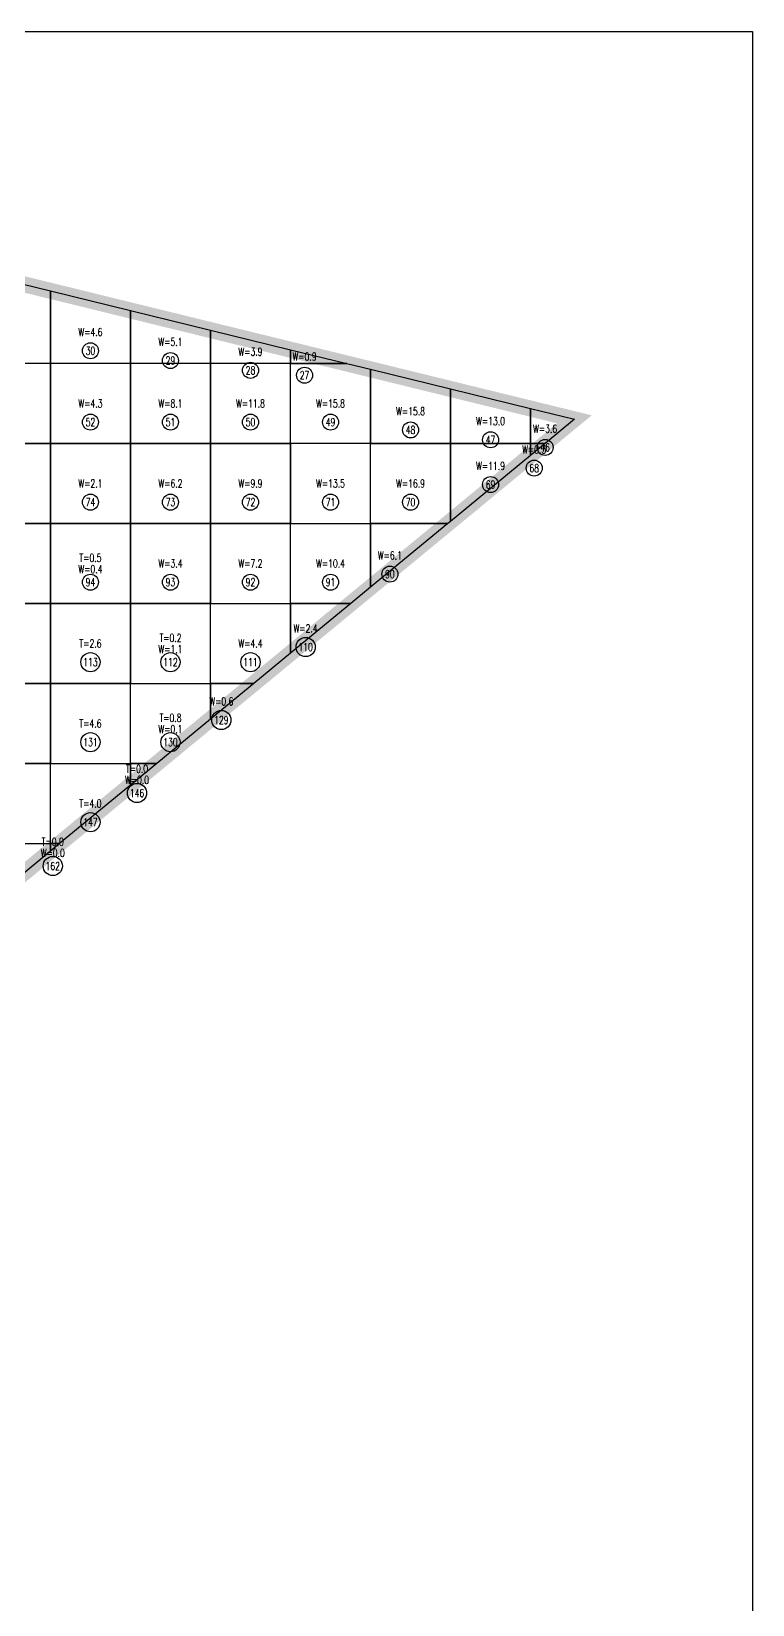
# Model space of a CAD drawing. Extents: x 4283 to 40403, y 1134 to 1764.
# Drawn here: x 20408.4 to 20453.5, y 1574.1 to 1672.4 of the extents above; entities that cross this region are included whole.
import ezdxf
from ezdxf.enums import TextEntityAlignment as Align

# ---------------------------------------------------------------- set-up
doc = ezdxf.new("R2010")
doc.units = 0
for name, color, linetype in [('tdz_24-4方格网', 2, 'Continuous'), ('tdz_24-4方格网计算', 7, 'Continuous'), ('tdz_土方计算图', 7, 'Continuous'), ('tdz_格田', 6, 'Continuous')]:
    doc.layers.add(name, color=color, linetype=linetype)
doc.styles.add('GLandNum', font='txt_____.ttf', dxfattribs={"width": 0.7, "height": 0.5})

msp = doc.modelspace()

# ---------------------------------------------------------------- linework, layer by layer
at = {"layer": 'tdz_24-4方格网', "linetype": 'Continuous'}
for points in [[(20409.593, 1656.15, 3392), (20409.593, 1651.609, 3392), (20404.593, 1651.609, 3392.03), (20404.593, 1656.609, 3392.116), (20407.722, 1656.609, 3392)], [(20414.593, 1654.923, 3392), (20414.593, 1651.609, 3392), (20409.593, 1651.609, 3392), (20409.593, 1656.15, 3392)], [(20419.593, 1653.697, 3392), (20419.593, 1651.609, 3392), (20414.593, 1651.609, 3392), (20414.593, 1654.923, 3392)], [(20424.593, 1652.47, 3392), (20424.593, 1651.609, 3392), (20419.593, 1651.609, 3392), (20419.593, 1653.697, 3392)], [(20404.593, 1651.609, 3392.03), (20404.593, 1646.609, 3392.004), (20409.593, 1646.609, 3392), (20409.593, 1651.609, 3392)], [(20409.593, 1651.609, 3392), (20409.593, 1646.609, 3392), (20414.593, 1646.609, 3392), (20414.593, 1651.609, 3392)], [(20414.593, 1651.609, 3392), (20414.593, 1646.609, 3392), (20419.593, 1646.609, 3392), (20419.593, 1651.609, 3392)], [(20419.593, 1651.609, 3392), (20419.593, 1646.609, 3392), (20424.593, 1646.609, 3392), (20424.593, 1651.609, 3392)], [(20428.104, 1651.609, 3392), (20424.593, 1651.609, 3392), (20424.593, 1652.47, 3392)], [(20429.593, 1651.243, 3392), (20429.593, 1646.609, 3392), (20424.593, 1646.609, 3392), (20424.593, 1651.609, 3392), (20428.104, 1651.609, 3392)], [(20434.593, 1650.017, 3392), (20434.593, 1646.609, 3391.994), (20429.593, 1646.609, 3392), (20429.593, 1651.243, 3392)], [(20439.593, 1648.79, 3392), (20439.593, 1646.609, 3391.983), (20434.593, 1646.609, 3391.994), (20434.593, 1650.017, 3392)], [(20440.494, 1646.609, 3391.999), (20439.593, 1646.609, 3391.983), (20439.593, 1648.79, 3392), (20442.327, 1648.12, 3392)], [(20404.593, 1646.609, 3392.004), (20404.593, 1641.609, 3391.984), (20409.593, 1641.609, 3391.973), (20409.593, 1646.609, 3392)], [(20409.593, 1646.609, 3392), (20409.593, 1641.609, 3391.973), (20414.593, 1641.609, 3391.962), (20414.593, 1646.609, 3392)], [(20414.593, 1646.609, 3392), (20414.593, 1641.609, 3391.962), (20419.593, 1641.609, 3391.951), (20419.593, 1646.609, 3392)], [(20419.593, 1646.609, 3392), (20419.593, 1641.609, 3391.951), (20424.593, 1641.609, 3391.94), (20424.593, 1646.609, 3392)], [(20424.593, 1646.609, 3392), (20424.593, 1641.609, 3391.94), (20429.593, 1641.609, 3391.929), (20429.593, 1646.609, 3392)], [(20434.429, 1641.609, 3391.997), (20429.593, 1641.609, 3391.929), (20429.593, 1646.609, 3392), (20434.593, 1646.609, 3391.994), (20434.593, 1641.744, 3391.997)], [(20434.593, 1641.744, 3391.997), (20434.593, 1646.609, 3391.994), (20439.593, 1646.609, 3391.983), (20439.593, 1645.866, 3391.999)], [(20439.593, 1646.609, 3391.983), (20440.494, 1646.609, 3391.999), (20439.593, 1645.866, 3391.999)], [(20404.593, 1641.609, 3391.984), (20404.593, 1636.609, 3391.908), (20409.593, 1636.609, 3391.898), (20409.593, 1641.609, 3391.973)], [(20409.593, 1641.609, 3391.973), (20409.593, 1636.609, 3391.898), (20414.593, 1636.609, 3391.887), (20414.593, 1641.609, 3391.962)], [(20414.593, 1641.609, 3391.962), (20414.593, 1636.609, 3391.887), (20419.593, 1636.609, 3391.876), (20419.593, 1641.609, 3391.951)], [(20419.593, 1641.609, 3391.951), (20419.593, 1636.609, 3391.876), (20424.593, 1636.609, 3391.905), (20424.593, 1641.609, 3391.94)], [(20428.364, 1636.609, 3391.995), (20424.593, 1636.609, 3391.905), (20424.593, 1641.609, 3391.94), (20429.593, 1641.609, 3391.929), (20429.593, 1637.622, 3391.995)], [(20429.593, 1641.609, 3391.929), (20434.429, 1641.609, 3391.997), (20429.593, 1637.622, 3391.995)], [(20404.593, 1636.609, 3391.908), (20404.593, 1631.609, 3391.833), (20409.593, 1631.609, 3391.822), (20409.593, 1636.609, 3391.898)], [(20409.593, 1636.609, 3391.898), (20409.593, 1631.609, 3391.822), (20414.593, 1631.609, 3391.811), (20414.593, 1636.609, 3391.887)], [(20414.593, 1636.609, 3391.887), (20414.593, 1631.609, 3391.811), (20419.593, 1631.609, 3391.928), (20419.593, 1636.609, 3391.876)], [(20422.299, 1631.609, 3391.993), (20419.593, 1631.609, 3391.928), (20419.593, 1636.609, 3391.876), (20424.593, 1636.609, 3391.905), (20424.593, 1633.5, 3391.994)], [(20424.593, 1636.609, 3391.905), (20428.364, 1636.609, 3391.995), (20424.593, 1633.5, 3391.994)], [(20404.593, 1631.609, 3391.833), (20404.593, 1626.609, 3391.758), (20409.593, 1626.609, 3391.833), (20409.593, 1631.609, 3391.822)], [(20409.593, 1631.609, 3391.822), (20409.593, 1626.609, 3391.833), (20414.593, 1626.609, 3391.952), (20414.593, 1631.609, 3391.811)], [(20416.234, 1626.609, 3391.991), (20414.593, 1626.609, 3391.952), (20414.593, 1631.609, 3391.811), (20419.593, 1631.609, 3391.928), (20419.593, 1629.378, 3391.992)], [(20419.593, 1631.609, 3391.928), (20422.299, 1631.609, 3391.993), (20419.593, 1629.378, 3391.992)], [(20404.593, 1626.609, 3391.758), (20404.593, 1621.609, 3391.856), (20409.593, 1621.609, 3391.975), (20409.593, 1626.609, 3391.833)], [(20410.168, 1621.609, 3391.988), (20409.593, 1621.609, 3391.975), (20409.593, 1626.609, 3391.833), (20414.593, 1626.609, 3391.952), (20414.593, 1625.256, 3391.99)], [(20414.593, 1626.609, 3391.952), (20416.234, 1626.609, 3391.991), (20414.593, 1625.256, 3391.99)], [(20404.593, 1617.013, 3391.986), (20404.593, 1621.609, 3391.856), (20409.593, 1621.609, 3391.975), (20409.593, 1621.135, 3391.988)], [(20409.593, 1621.609, 3391.975), (20410.168, 1621.609, 3391.988), (20409.593, 1621.135, 3391.988)]]:
    msp.add_polyline3d(points, close=True, dxfattribs=at)
at = {"layer": 'tdz_24-4方格网计算', "color": 7, "linetype": 'Continuous'}
for centre, radius in [((20412.093, 1652.406), 0.5), ((20417.093, 1651.793), 0.5), ((20422.093, 1651.179), 0.5), ((20425.471, 1650.873), 0.5), ((20412.093, 1647.942), 0.5), ((20417.093, 1647.942), 0.5), ((20422.093, 1647.942), 0.5), ((20427.093, 1647.942), 0.5), ((20432.093, 1647.453), 0.5), ((20437.093, 1646.84), 0.5), ((20440.502, 1646.365), 0.5), ((20439.818, 1645.071), 0.5), ((20437.093, 1644.04), 0.5), ((20412.093, 1642.942), 0.5), ((20417.093, 1642.942), 0.5), ((20422.093, 1642.942), 0.5), ((20427.093, 1642.942), 0.5), ((20432.093, 1642.942), 0.5), ((20430.802, 1638.449), 0.5), ((20412.093, 1637.942), 0.5), ((20417.093, 1637.942), 0.5), ((20422.093, 1637.942), 0.5), ((20427.093, 1637.942), 0.5), ((20425.536, 1633.888), 0.6), ((20412.093, 1632.942), 0.6), ((20417.093, 1632.942), 0.6), ((20422.093, 1632.942), 0.6), ((20420.27, 1629.327), 0.6), ((20412.093, 1627.942), 0.6), ((20417.093, 1627.942), 0.6), ((20415.003, 1624.766), 0.6), ((20412.093, 1622.942), 0.6), ((20409.737, 1620.205), 0.6)]:
    msp.add_circle(centre, radius, dxfattribs=at)
at = {"layer": 'tdz_土方计算图', "linetype": 'Continuous'}
for points in [[(20323.46, 1672.357), (20453.46, 1672.357)], [(20453.46, 1672.357), (20453.46, 1512.357)]]:
    msp.add_lwpolyline(points, dxfattribs=at)
at = {"layer": 'tdz_格田', "linetype": 'Continuous', "lineweight": 60, "const_width": 1}
msp.add_lwpolyline([(20334.593, 1653.493), (20360.859, 1668.105), (20442.327, 1648.12), (20383.168, 1599.35), (20353.283, 1576.609), (20334.593, 1653.493)], close=True, dxfattribs=at)

# ---------------------------------------------------------------- texts
at = {"layer": 'tdz_24-4方格网计算', "color": 173, "linetype": 'Continuous', "style": 'GLandNum', "width": 0.7}
for s, p in [('W=4.6', (20412.093, 1653.573)), ('W=5.1', (20417.093, 1652.959)), ('W=3.9', (20422.093, 1652.346)), ('W=0.9', (20425.471, 1652.039)), ('W=4.3', (20412.093, 1649.109)), ('W=8.1', (20417.093, 1649.109)), ('W=11.8', (20422.093, 1649.109)), ('W=15.8', (20427.093, 1649.109)), ('W=15.8', (20432.093, 1648.62)), ('W=13.0', (20437.093, 1648.006)), ('W=3.6', (20440.502, 1647.532)), ('W=0.3', (20439.818, 1646.237)), ('W=11.9', (20437.093, 1645.207)), ('W=2.1', (20412.093, 1644.109)), ('W=6.2', (20417.093, 1644.109)), ('W=9.9', (20422.093, 1644.109)), ('W=13.5', (20427.093, 1644.109)), ('W=16.9', (20432.093, 1644.109)), ('W=6.1', (20430.802, 1639.615)), ('W=0.4', (20412.093, 1638.759)), ('W=3.4', (20417.093, 1639.109)), ('W=7.2', (20422.093, 1639.109)), ('W=10.4', (20427.093, 1639.109)), ('W=2.4', (20425.536, 1635.055)), ('W=1.1', (20417.093, 1633.759)), ('W=4.4', (20422.093, 1634.109)), ('W=0.6', (20420.27, 1630.494)), ('W=0.1', (20417.093, 1628.759)), ('W=0.0', (20415.003, 1625.583)), ('W=0.0', (20409.737, 1621.022))]:
    msp.add_text(s, height=0.5, dxfattribs=at).set_placement(p, align=Align.MIDDLE_CENTER)
at = {"layer": 'tdz_24-4方格网计算', "color": 7, "linetype": 'Continuous', "style": 'GLandNum', "width": 0.7}
for s, p in [('30', (20412.093, 1652.406)), ('29', (20417.093, 1651.793)), ('28', (20422.093, 1651.179)), ('27', (20425.471, 1650.873)), ('52', (20412.093, 1647.942)), ('51', (20417.093, 1647.942)), ('50', (20422.093, 1647.942)), ('49', (20427.093, 1647.942)), ('48', (20432.093, 1647.453)), ('47', (20437.093, 1646.84)), ('46', (20440.502, 1646.365)), ('68', (20439.818, 1645.071)), ('69', (20437.093, 1644.04)), ('74', (20412.093, 1642.942)), ('73', (20417.093, 1642.942)), ('72', (20422.093, 1642.942)), ('71', (20427.093, 1642.942)), ('70', (20432.093, 1642.942)), ('94', (20412.093, 1637.942)), ('93', (20417.093, 1637.942)), ('92', (20422.093, 1637.942)), ('91', (20427.093, 1637.942)), ('90', (20430.802, 1638.449)), ('110', (20425.536, 1633.888)), ('113', (20412.093, 1632.942)), ('112', (20417.093, 1632.942)), ('111', (20422.093, 1632.942)), ('129', (20420.27, 1629.327)), ('131', (20412.093, 1627.942)), ('130', (20417.093, 1627.942)), ('146', (20415.003, 1624.766)), ('147', (20412.093, 1622.942)), ('162', (20409.737, 1620.205))]:
    msp.add_text(s, height=0.5, dxfattribs=at).set_placement(p, align=Align.MIDDLE_CENTER)
at = {"layer": 'tdz_24-4方格网计算', "color": 2, "linetype": 'Continuous', "style": 'GLandNum', "width": 0.7}
for s, p in [('T=0.5', (20412.093, 1639.459)), ('T=2.6', (20412.093, 1634.109)), ('T=0.2', (20417.093, 1634.459)), ('T=4.6', (20412.093, 1629.109)), ('T=0.8', (20417.093, 1629.459)), ('T=0.0', (20415.003, 1626.283)), ('T=4.0', (20412.093, 1624.109)), ('T=0.0', (20409.737, 1621.722))]:
    msp.add_text(s, height=0.5, dxfattribs=at).set_placement(p, align=Align.MIDDLE_CENTER)

doc.saveas('drawing.dxf')
